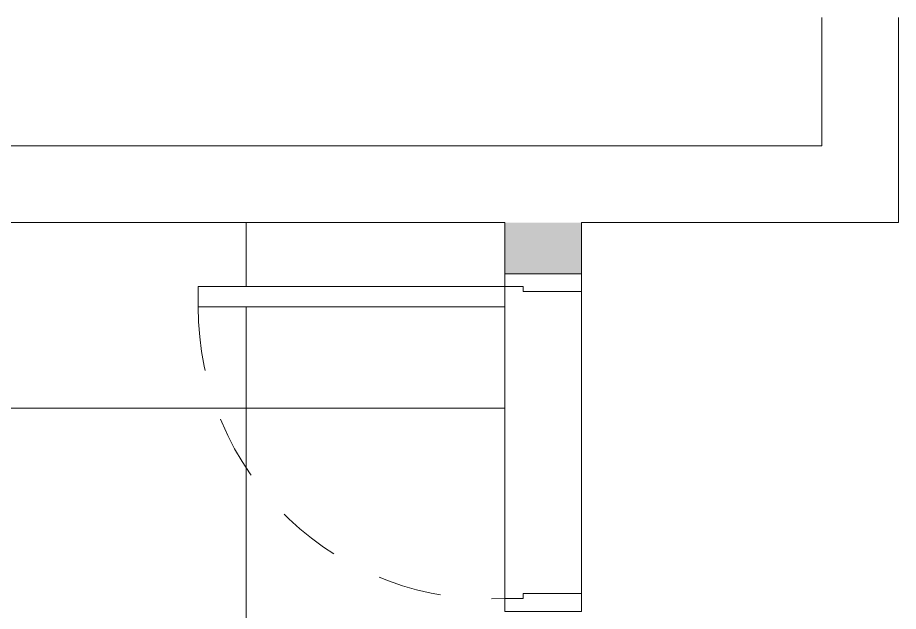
# Model space of a CAD drawing. Header units: metres. Extents: x 1.1 to 63.3, y -3.6 to 22.8.
# Drawn here: x 21.168 to 22.891, y 7.263 to 8.424 of the extents above; entities that cross this region are included whole.
import ezdxf

# ---------------------------------------------------------------- set-up
doc = ezdxf.new("R2010")
doc.units = ezdxf.units.M
doc.linetypes.add('IMPORT-HIDDEN2 _2_', pattern=[0.1875, 0.125, -0.0625])
for name, color, linetype, lineweight in [('ARQ-ELEV6', 7, 'Continuous', 5), ('ARQ-PAR', 7, 'Continuous', 5), ('ARQ-POR', 7, 'Continuous', 5), ('KIRYA - PISO', 7, 'Continuous', 5)]:
    doc.layers.add(name, color=color, linetype=linetype, lineweight=lineweight)
doc.layers.add('ARQ_1100_BASE_TÉRREO_GARAGEM_dwg', color=7, linetype='Continuous', lineweight=5, true_color=0x767676)

# ---------------------------------------------------------------- blocks, each defined once
blk = doc.blocks.new('ARQ_1100_BASE_TÉRREO_GARAGEM_dwg-4178582-TÉRREO F_S 1')
at = {"lineweight": 5, "true_color": 0xe2e2e2}
blk.add_hatch(color=254, dxfattribs=at).paths.add_polyline_path([(39.7826, 2.85), (39.6826, 2.85), (39.6826, 2.7), (39.7826, 2.7)])
at = {"layer": 'KIRYA - PISO', "true_color": 0xaaaaaa}
h = blk.add_hatch(dxfattribs=at)
h.set_pattern_fill('FP_1', color=253, style=0, pattern_type=2)
h.set_pattern_definition([(0, (-4539.02, -1079.475), (0, 0.635), []), (90, (-4539.02, -1079.475), (-0.635, 4e-17), [])])
h.paths.add_polyline_path([(41.1826, 0.7322), (41.1826, 0.766), (41.1652, 0.766), (41.1652, 0.7592), (41.1252, 0.7564), (41.1252, 0.8063), (41.1652, 0.8028), (41.1652, 0.796), (41.1826, 0.796), (41.1826, 1.1467), (41.0879, 1.1467), (41.0879, 1.1447), (41.0544, 1.1447), (41.0546, 1.129), (41.0526, 1.129), (41.0526, 0.7336), (41.0851, 0.7336), (41.0851, 0.6852), (41.1826, 0.6932), (41.1826, 0.6995)])
h.paths.add_polyline_path([(41.1826, 0.2), (41.1826, 0.3017), (41.1811, 0.3017), (41.1811, 0.3037), (41.1629, 0.3037), (41.1584, 0.3006), (41.151, 0.2977), (41.1434, 0.2967), (41.1429, 0.2968), (41.1378, 0.2972), (41.1371, 0.2972), (41.1263, 0.3015), (41.1237, 0.3037), (41.1122, 0.3035), (41.1122, 0.3015), (41.1069, 0.3019), (41.1057, 0.2974), (41.0956, 0.2969), (41.0955, 0.3015), (41.0502, 0.3015), (41.0502, 0.3037), (40.8485, 0.3037), (40.8485, 0.3015), (40.8031, 0.3015), (40.8031, 0.2969), (40.793, 0.2969), (40.7918, 0.3015), (40.7865, 0.3015), (40.7865, 0.3037), (40.7799, 0.3038), (40.7714, 0.3047), (40.7608, 0.3081), (40.7518, 0.3132), (40.745, 0.3189), (40.7389, 0.3265), (40.734, 0.3359), (40.7312, 0.3461), (40.7303, 0.3547), (40.7303, 0.3577), (40.7283, 0.3599), (40.7283, 0.3829), (40.7233, 0.3829), (40.7233, 0.3929), (40.7283, 0.3942), (40.7283, 0.3999), (40.7303, 0.3999), (40.7303, 1.1467), (39.6826, 1.1467), (39.6826, 0.2), (41.1652, 0.2)])
h.paths.add_polyline_path([(41.1826, 1.1567), (41.1826, 1.9), (41.174, 1.9), (41.174, 1.7288), (41.1776, 1.7288), (41.1776, 1.7395), (41.1826, 1.7395), (41.1826, 1.6995), (41.1776, 1.6995), (41.1776, 1.7102), (41.174, 1.7102), (41.1741, 1.2386), (41.1753, 1.2387), (41.1751, 1.2234), (41.174, 1.2213), (41.1738, 1.219), (41.1725, 1.2099), (41.1685, 1.2005), (41.1628, 1.193), (41.1612, 1.1914), (41.1525, 1.185), (41.1429, 1.1813), (41.132, 1.1798), (41.1302, 1.1787), (41.1152, 1.1787), (41.1152, 1.18), (41.1036, 1.18), (41.1036, 1.178), (41.0879, 1.178), (41.0879, 1.1567), (41.1676, 1.1567)])
h.paths.add_polyline_path([(41.1826, 0.3557), (41.1826, 0.5661), (41.1652, 0.5661), (41.1652, 0.5593), (41.1252, 0.5559), (41.1252, 0.6057), (41.1652, 0.6029), (41.1652, 0.5961), (41.1826, 0.5961), (41.1826, 0.6689), (41.0851, 0.6769), (41.0851, 0.6286), (40.9801, 0.6286), (40.9801, 0.7336), (41.0126, 0.7336), (41.0126, 1.129), (41.0106, 1.129), (41.0106, 1.1447), (40.9774, 1.1447), (40.9774, 1.1467), (40.7803, 1.1467), (40.7803, 0.3999), (40.7823, 0.3998), (40.7826, 0.3941), (40.7873, 0.3929), (40.7873, 0.3829), (40.7823, 0.3829), (40.7823, 0.3599), (40.7803, 0.3577), (40.7806, 0.3541), (40.7813, 0.3537), (40.7865, 0.3537), (40.7865, 0.3559), (40.7918, 0.3559), (40.793, 0.3605), (40.8031, 0.3605), (40.8031, 0.3559), (40.8485, 0.3559), (40.8485, 0.3537), (41.0502, 0.3537), (41.0502, 0.3559), (41.0956, 0.3559), (41.0956, 0.3605), (41.1057, 0.36), (41.1069, 0.3555), (41.1122, 0.3559), (41.1122, 0.3537), (41.1237, 0.3537), (41.1276, 0.3567), (41.1378, 0.3602), (41.1397, 0.3602), (41.1434, 0.3607), (41.1524, 0.3593), (41.16, 0.3559), (41.1632, 0.3537), (41.1811, 0.3537), (41.1811, 0.3557)])
h.paths.add_polyline_path([(41.134, 1.2216), (41.134, 1.2218), (41.1327, 1.2238), (41.1327, 1.2388), (41.134, 1.2388), (41.134, 1.3), (41.0828, 1.3001), (41.0688, 1.3033), (41.0576, 1.3115), (41.0576, 1.309), (41.0596, 1.309), (41.0596, 1.3037), (41.064, 1.3024), (41.064, 1.2924), (41.0596, 1.2915), (41.0593, 1.2552), (41.0879, 1.2552), (41.0879, 1.222), (41.1036, 1.222), (41.1036, 1.22), (41.1152, 1.22), (41.1152, 1.2213), (41.1305, 1.2211), (41.1322, 1.22), (41.133, 1.22), (41.134, 1.2211), (41.134, 1.2213)])
h.paths.add_polyline_path([(41.134, 1.7384), (41.134, 1.9), (40.9325, 1.9), (40.9326, 1.8819), (40.9356, 1.8818), (40.9356, 1.8162), (40.94, 1.816), (40.94, 1.8048), (40.9356, 1.8036), (40.9356, 1.7982), (40.9326, 1.798), (40.9326, 1.7744), (40.9694, 1.7378), (40.9715, 1.7382), (40.9876, 1.7222), (40.9914, 1.725), (40.9983, 1.7178), (40.996, 1.7137), (40.9997, 1.7098), (40.9988, 1.7085), (40.9988, 1.7081), (41.0025, 1.7044), (41.0357, 1.7044), (41.0341, 1.6995), (41.0336, 1.6938), (41.0336, 1.686), (41.0561, 1.686), (41.0576, 1.6884), (41.0695, 1.697), (41.0835, 1.7), (41.1067, 1.7002), (41.1128, 1.7097), (41.1229, 1.7177), (41.1287, 1.7217), (41.134, 1.7238), (41.134, 1.7249)])
h.paths.add_polyline_path([(41.134, 1.708), (41.134, 1.7091), (41.1302, 1.707), (41.1253, 1.7029), (41.123, 1.7), (41.134, 1.7), (41.134, 1.7078)])
h.paths.add_polyline_path([(41.0076, 1.314), (40.7803, 1.314), (40.7803, 1.1567), (40.9774, 1.1567), (40.9774, 1.178), (40.9616, 1.178), (40.9616, 1.222), (40.9774, 1.222), (40.9774, 1.2552), (41.0059, 1.2552), (41.0056, 1.2915), (41.0012, 1.2924), (41.0012, 1.3024), (41.0056, 1.3037), (41.0056, 1.309), (41.0076, 1.309)])
h.paths.add_polyline_path([(40.9327, 1.7044), (40.9322, 1.7047), (40.9323, 1.7044)])
h.paths.add_polyline_path([(40.8327, 1.7979), (40.8327, 1.798), (40.8296, 1.7983), (40.8296, 1.8036), (40.8252, 1.805), (40.8252, 1.816), (40.8296, 1.8163), (40.8296, 1.8576), (40.8126, 1.8406), (40.814, 1.8392), (40.81, 1.8351), (40.8126, 1.8307), (40.8055, 1.8236), (40.802, 1.8272), (40.7857, 1.8109), (40.7825, 1.8105), (40.7801, 1.8079), (40.7803, 1.8079), (40.7803, 1.8027), (40.7825, 1.8027), (40.7825, 1.7974), (40.7871, 1.7962), (40.7871, 1.7861), (40.7825, 1.7861), (40.7825, 1.7407), (40.7803, 1.7407), (40.7803, 1.7044), (40.8327, 1.7044), (40.8327, 1.7979)])
h.paths.add_polyline_path([(40.8013, 1.9), (40.7326, 1.9), (40.7326, 2.7), (40.4176, 2.7), (40.4176, 2.7359), (40.4076, 2.7359), (40.4076, 2.7), (39.8476, 2.7), (39.8476, 2.1001), (39.8076, 2.1001), (39.8076, 2.7001), (39.7826, 2.7), (39.6826, 2.7), (39.6826, 1.1567), (40.7303, 1.1567), (40.7303, 1.3162), (40.7175, 1.3174), (40.6915, 1.325), (40.6706, 1.3336), (40.6488, 1.3464), (40.6301, 1.361), (40.603, 1.3879), (40.5935, 1.3975), (40.5804, 1.4143), (40.5688, 1.4334), (40.5593, 1.455), (40.553, 1.4751), (40.549, 1.4972), (40.5476, 1.5194), (40.549, 1.5417), (40.553, 1.5637), (40.5596, 1.585), (40.5688, 1.6054), (40.5804, 1.6245), (40.5941, 1.6421), (40.6099, 1.6579), (40.6275, 1.6716), (40.6466, 1.6832), (40.667, 1.6924), (40.6883, 1.699), (40.7101, 1.703), (40.7303, 1.7044), (40.7303, 1.7407), (40.7281, 1.7407), (40.7281, 1.7861), (40.7235, 1.7861), (40.7235, 1.7962), (40.7281, 1.7974), (40.7281, 1.8027), (40.7303, 1.8027), (40.7305, 1.8094), (40.7313, 1.8179), (40.7342, 1.8274), (40.7396, 1.8371), (40.7469, 1.8456), (40.7474, 1.8463), (40.7475, 1.8491), (40.7638, 1.8653), (40.7603, 1.8689), (40.7673, 1.8759), (40.7718, 1.8733), (40.7758, 1.8774), (40.7772, 1.8759), (40.7955, 1.8943)])
h.paths.add_polyline_path([(40.7326, 1.9), (40.7326, 1.9), (40.6991, 1.9462)])
h.paths.add_polyline_path([(39.8176, 2.7001), (39.8176, 2.7358), (39.8076, 2.7358), (39.8076, 2.7), (39.8176, 2.7)])
at = {"layer": 'ARQ-ELEV6', "color": 253, "true_color": 0xaaaaaa, "flags": 128}
blk.add_lwpolyline([(39.7826, 2.85), (40.4426, 2.85), (40.4426, 2.7), (39.7826, 2.7)], close=True, dxfattribs=at)
at = {"layer": 'ARQ-PAR', "color": 253, "true_color": 0xaaaaaa, "flags": 128}
for points in [[(39.6826, 2.85), (39.7826, 2.85), (39.6826, 2.85), (39.6826, 3.47), (39.5326, 3.47), (39.2819, 3.47)], [(39.2819, 3.32), (39.5326, 3.32), (39.5326, 0.2), (39.2819, 0.2)], [(40.1826, 0.2), (39.6826, 0.2), (39.6826, 2.7), (39.7826, 2.7), (39.7826, 2.85), (39.7826, 2.71)]]:
    blk.add_lwpolyline(points, dxfattribs=at)
at = {"layer": 'ARQ-POR', "color": 253, "true_color": 0xaaaaaa, "flags": 128}
for points in [[(39.8176, 2.85), (39.8176, 2.7358), (39.8076, 2.7358), (39.8076, 2.7001), (39.7976, 2.7), (39.7826, 2.7), (39.7826, 2.85), (39.8176, 2.85)], [(40.4076, 2.85), (40.4076, 2.7359), (40.4176, 2.7359), (40.4176, 2.7), (40.4276, 2.7), (40.4426, 2.7), (40.4426, 2.85), (40.4076, 2.85)], [(39.8476, 2.1001), (39.8076, 2.1001), (39.8076, 2.7), (39.8476, 2.7), (39.8476, 2.1001)]]:
    blk.add_lwpolyline(points, dxfattribs=at)
at = {"layer": 'ARQ-POR', "color": 253, "linetype": 'IMPORT-HIDDEN2 _2_', "true_color": 0xaaaaaa}
blk.add_arc((39.8488, 2.6698), 0.5696, 269.8804, 3.0408, dxfattribs=at)

msp = doc.modelspace()

# ---------------------------------------------------------------- block references
at = {"layer": 'ARQ_1100_BASE_TÉRREO_GARAGEM_dwg', "color": 253, "true_color": 0xaaaaaa, "rotation": 270.0000000000001}
msp.add_blockref('ARQ_1100_BASE_TÉRREO_GARAGEM_dwg-4178582-TÉRREO F_S 1', (19.4213, 47.7061), dxfattribs=at)

doc.saveas('drawing.dxf')
